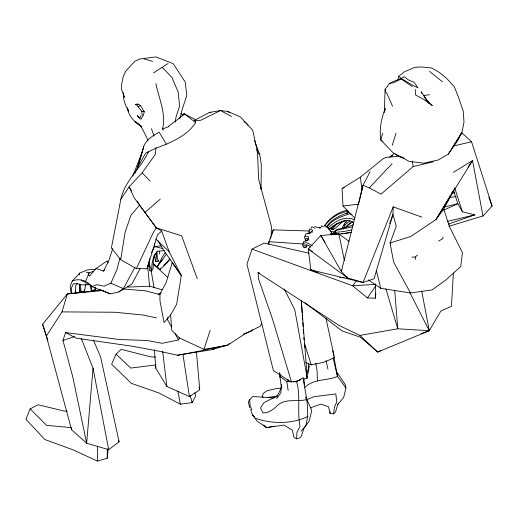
<?xml version="1.0" encoding="UTF-8"?>
<svg xmlns="http://www.w3.org/2000/svg" width="518" height="518" viewBox="0 0 518 518"><rect width="100%" height="100%" fill="white"/><g stroke="black" fill="none" stroke-linecap="round" stroke-linejoin="round"><path stroke-width="0.78" d="M412.399 86.72L401.21 78.95L401.21 78.425L398.556 76.36L404.493 71.808L414.614 67.34L421.186 66.958L431.546 67.981L439.29 72.352L446.762 78.503L454.305 86.733L458.585 97.475L463.228 111.137L464.011 122.106L461.823 132.731L457.789 140.404L448.297 154.124L438.202 160.01L423.769 163.17L409.201 161.428L393.259 152.888L380.814 140.015C379.182 129.209 381.28 118.616 385.211 108.547L384.926 110.949M108.152 449.52L107.226 458.288L97.378 461.091L97.442 446.529M351.301 232.394L340.19 233.994L336.221 233.903L334.939 232.951L334.945 231.099L336.117 230.368L352.13 226.975M107.226 458.288L107.278 448.698M261.078 189.102L261.279 164.381L259.738 154.681L254.513 140.611M290.967 381.941L273.394 370.61L246.956 264.186L252.02 249.139L352.635 285.787L367.424 297.947L375.343 298.232L375.511 283.793M84.356 289.873L84.33 291.556L81.158 291.854L80.206 291.239L79.351 285.412M331.494 227.868L332.414 229.034L331.475 229.098L331.488 227.765L331.475 229.098L333.819 229.403M271.238 235.314L271.413 226.418L258.599 179.111L257.53 152.169L252.732 130.232L240.456 116.984L227.674 111.435L220.493 110.528L209.408 112.419L194.211 120.513M401.21 78.425L412.069 84.952L418.026 87.866L414.037 82.304L408.411 79.921L404.15 76.645C399.721 79.947 394.094 80.426 389.517 83.482L385.107 89.323L384.33 112.613M303.147 243.492L303.839 241.304L306.319 241.045L307.524 240.365M421.736 217.094L393.194 206.831L392.955 214.426L374.035 278.768L363.066 282.478L310.852 269.943L308.236 248.996L320.797 235.489L338.895 233.987L349.106 241.375M79.248 292.243L79.727 284.097M75.395 293.285L75.796 285.386L77.318 283.644M305.724 397.066L311.791 410.444L309.058 421.218L303.917 428.464L301.113 436.791L299.184 438.209L296.613 438.85L296.969 432.323L300 426.411C297.092 411.752 300.751 396.451 296.659 381.753L303.095 377.596C305.244 393.35 310.373 409.867 305.801 425.543L301.1 431.241M453.412 273.044L451.443 306.384L440.863 311.001L429.299 330.691L377.693 352.078L360.431 337.218L342.165 330.944L304.953 302.693M308.981 365.695L308.773 368.648L306.662 372.869M81.313 338.532L93.033 368.207L86.655 443.22L108.702 449.656L119.108 441.854L100.589 356.883L93.318 339.944M196.439 351.936L199.76 389.776L189.413 396.587L166.874 386.473L155.769 368.13L155.905 366.608M155.957 147.565L155.335 154.422L142.172 172.798L129.124 186.823L120.869 199.177L111.402 247.934L120.681 259.712L136.37 268.596L147.054 268.803L157.491 234.919L161.661 231.054L156.268 227.81L139.614 205.167L137.283 201.088M287.801 381.507L288.04 379.176M375.343 298.232L375.841 293.57M158.89 260.023L158.074 261.344L155.795 261.467L157.213 251.094M310.263 407.906L320.765 404.131L328.587 406.779L329.972 413.351L333.553 413.908L334.479 406.934L336.778 401.832L335.819 393.926L314.277 396.639L306.488 399.76M163.338 130.238L162.581 128.95C166.343 113.461 158.825 98.543 155.892 83.599M329.972 413.351L330.199 411.758M398.012 79.882L398.556 76.36M155.413 253.36L153.347 260.178L153.14 268.343L151.58 270.972L149.572 270.694L148.912 263.073L149.637 258.495M175.239 122.073L176.081 116.822L179.584 106.151L178.276 92.23L171.905 77.402L162.173 67.269L153.555 72.896M120.681 259.712L125.136 232.181L131.06 215.015L139.614 205.167M171.691 327.382L167.547 319.697L167.929 317.417M443.007 237.102L442.735 238.668L438.578 241.097M324.527 225.997C330.212 218.318 338.39 212.853 347.882 211.266L347.623 212.633L346.626 213.61M85.787 284.635L84.33 291.556L82.271 291.401M323.459 226.787L321.788 225.783L320.778 227.35M142.916 150.136C143.79 141.226 152.007 136.079 159.168 132.194L166.401 144.172C177.538 139.232 189.005 133.281 195.616 122.572L194.684 119.205L183.838 113.824L182.867 114.977M75.11 293.033L75.563 290.928M306.675 245.804L306.08 247.306L306.054 245.836L307.006 244.625M359.052 202.493L363.008 185.243L370.111 171.698M333.896 356.896L336.616 371.82L345.234 384.531L345.92 387.943L343.667 397.487L337.639 404.636M307.698 240.488L308.475 237.341M90.365 285.055L90.967 289.581L91.783 290.54L95.079 289.847L95.649 287.555M119.923 258.288L116.867 269.833L110.871 283.21L104.079 286.137L96.924 284.693L91.88 286.603C87.497 280.672 79.053 277.881 72.255 281.073L70.176 286.396L71.089 293.7M147.054 268.803L148.815 262.16M79.332 274.618L79.74 273.083L87.225 269.936L95.94 269.166M143.162 115.915L144.282 111.746L140.456 105.517L137.956 104.124L135.295 104.507L137.956 104.124M382.66 133.236L380.814 140.015L382.672 141.42M268.156 243.997L273.226 229.862L309.499 230.996M143.622 146.821L137.639 167.288L134.648 173.666M179.526 337.768L178.47 339.95L162.166 343.324L147.39 340.501L119.509 339.51L65.553 332.569L62.989 340.462L72.902 377.434L86.655 443.22L71.562 429.739L46.361 336.111L62.005 311.888L67.334 293.946L100.136 290.119M338.021 403.528L335.535 412.011L333.553 413.908M142.69 150.887L137.639 167.288L145.636 153.134L155.458 148.388L166.401 144.172M270.454 238.772L271.147 236.545M271.84 234.317L273.226 229.862M392.204 145.428L395.959 133.307M120.869 199.177C124.819 180.484 140.902 168.324 148.672 151.398M112.717 248.64L108.838 260.541L103.503 271.141L96.186 268.428L89.523 276.068L88.882 275.188M161.661 231.054L169.159 251.657L181.319 275.582L176.619 304.331L170.629 314.944L171.756 330.29L179.312 337.865L203.962 349.313L210.217 330.193M346.995 213.966L347.882 211.266M334.939 232.951L334.945 231.099L337.108 229.506L351.923 225.537L353.224 224.689M389.691 223.569L392.955 214.426L396.257 226.256L390.08 243.033L393.667 262.25L410.509 292.994L432.109 289.892L445.927 279.934L460.729 266.543L462.451 252.642L449.728 227.24L443.725 209.233L454.778 188.092M140.721 115.773L140.015 117.728L138.623 117.567L137.38 115.449L139.659 118.622L141.045 119.192L142.243 116.913L141.79 111.221L136.098 104.371M79.183 274.501L79.74 273.083L72.255 281.073M132.802 176.094L142.625 150.88M393.194 206.831L363.066 282.478L347.649 277.952L308.236 248.996L312.348 251.508M67.295 411.15L64.122 411.059L38.131 404.765L30.154 408.903L25.9 419.295L44.937 439.581L73.161 449.864L97.378 461.091M85.612 281.255L89.148 272.856L93.434 271.341M319.723 228.205L319.943 227.7L320.383 228.024M88.235 274.967L89.148 272.856L86.156 272.112M155.497 357.116L150.699 356.831L121.199 349.352L116.084 354.118L111.635 364.206L131.332 383.339L158.715 392.877L180.381 404.208L192.113 402.622L195.5 396.458L195.014 392.45M311.778 232.213L312.522 230.529L311.985 229.811L309.783 229.001L309.078 230.465L309.097 233.249M310.949 228.211L312.063 226.748L314.944 228.27M136.37 268.596L152.687 233.832L156.268 227.81L134.285 197.967L129.124 186.823L131.455 190.896M341.997 270.085L341.323 271.523L347.649 277.952L346.801 276.599M170.053 259.026L166.492 263.338L159.861 269.651L156.96 266.446L157.873 265.799L161.953 257.64L165.1 252.849M134.965 267.23L123.362 288.63L118.693 291.997L110.088 293.848L91.88 286.603M140.223 268.356L131.889 284.123L118.693 291.997M151.36 252.654L154.707 246.568L154.481 243.421M261.797 323.446L260.269 326.217L244.749 333.987L227.111 345.532L203.962 349.313M342.404 227.441L344.761 223.116L347.429 220.59M252.324 329.616L251.508 331.002L243.499 334.11M446.989 201.068L435.968 219.535L410.845 236.448L390.08 243.033M447.805 199.695L448.62 198.329M449.436 196.963L450.66 194.91M451.884 192.858L452.7 191.492M343.24 228.341L345.61 224.423L349.98 220.739M274.449 397.96L252.765 396.51L249.702 399.676L248.323 401.936L249.695 407.679M344.017 225.421L344.748 224.255M452.428 147.559L461.823 132.731L448.297 154.124M276.113 397.267L278.613 393.44L281.514 387.496L281.475 384.524M159.861 269.651L160.612 268.551M367.424 297.947L375.485 286.208M468.019 167.1L472.533 160.58L482.977 215.974L448.899 226.301M276.741 398.562L280.944 392.592L281.125 385.405L279.293 372.571M307.135 374.3L308.469 372.416L308.929 365.617L308.339 363.409M308.061 233.644L308.501 233.035L310.716 233.074M324.326 225.958C329.875 217.994 337.976 211.778 347.733 210.191M157.873 265.799L166.058 254.668M356.403 280.775L352.635 285.787L375.22 284.35M443.725 209.233L435.968 219.535L472.533 160.58L453.392 172.345M179.247 118.641L180.219 117.379L182.323 108.903L186.784 95.752L185.25 82.077L173.219 63.675L155.937 56.909L139.802 59.013L134.725 61.37L125.57 71.309L123.148 76.949L121.672 84.117L121.568 89.336L124.326 97.326L123.614 94.444M337.231 223.29L332.841 228.639L333.048 229.506C337.71 227.525 340.281 222.293 345.13 220.377M326.774 226.521C331.805 218.725 340.695 215.482 348.815 212.127M156.96 266.446L162.283 259.816M46.361 336.111L42.618 324.268L67.334 293.946L103.192 290.462M345.532 227.635L348.122 224.559L350.718 222.552M169.645 259.466L163.694 265.352M103.503 271.141L104.513 269.956M170.629 314.944L164.038 322.546L159.965 300.738L159.945 294.049L166.051 282.783L172.3 262.49L181.319 275.582L163.397 249.922L158.061 240.889M345.83 227.655L347.714 225.511L352.667 221.801M326.735 227.02C332.271 219.522 341.304 216.569 349.747 213.759L351.987 214.607M305.711 240.572L308.132 240.028M482.977 215.974L492.1 206.047L471.548 141.738L462.367 133.262L460.8 133.463M325.058 242.23L320.797 235.489L341.323 271.523L363.008 185.243L369.302 187.911L392.035 163.72M345.577 222.934L346.309 222.177M329.273 224.054L325.848 227.285M327.875 228.108C334.447 221.341 345.04 215.482 354.435 219.729M195.616 122.572L184.343 113.733L180.245 117.521L168.46 126.282M145.15 212.289L160.224 199.139M433.352 161.797L413.189 166.55L381.002 194.14L369.302 187.911M310.062 232.705L311.111 231.656L312.263 232.245M354.526 217.845L342.974 206.009L342.087 188.526L360.36 177.162L383.074 158.812L385.981 157.394L397.999 156.306L403.982 157.977M389.672 157.168L394.599 153.224M329.312 228.956C334.634 224.203 341.213 220.804 348.413 220.299L352.454 222.015L353.483 222.941M411.978 257.142L415.151 257.019L417.599 255.109M304.655 387.535C313.422 378.619 326.793 381.015 337.49 376.385L345.92 387.943M306.17 246.898L305.115 247.675L304.26 247.669L303.632 246.173L304.331 244.917L308.87 245.487L310.703 247.073M227.376 345.033L229.28 343.661M96.659 268.078L107.226 260.865L108.139 262.749M390.63 156.786L392.618 155.51M390.63 156.85L392.612 155.588M328.891 229.837L337.529 223.77L345.616 220.461M162.173 67.269L168.072 63.52M277.667 395.681L263.785 402.79L260.541 407.957L262.937 412.904C269.211 413.157 273.964 408.89 278.172 404.791C286.564 398.187 297.008 402.156 306.546 399.572L305.86 397.649M138.351 106.617L140.456 105.517M381.131 350.278L377.693 352.078L359.926 335.411L339.096 325.466L258.048 272.675L258.573 278.995L272.228 318.266L291.64 382.375M401.21 78.95L393.661 82.705L389.517 83.482M252.02 249.139L264.212 243.059L309.039 253.192M65.553 332.569L76.392 338.202L132.368 346.244L159.317 351.275L177.473 355.238L212.283 349.611L215.19 348.264M443.855 210.062L457.834 203.678L453.626 190.773M342.087 188.526L344.256 187.587M123.064 288.953L145.739 290.889L158.333 294.205L161.169 292.974M274.611 426.159L266.511 427.596L257.025 421.063L252.454 414.886L251.23 411.415M307.919 416.42C291.77 424.3 271.995 424.002 255.283 418.272M162.581 128.95L169.095 126.502M421.108 333.709L429.299 330.691L421.691 291.077M448.148 224.184L474.851 214.847L462.393 211.823L457.834 203.678L444.489 206.98M62.989 340.462L74.482 336.616M212.283 349.611L226.619 345.26M293.201 381.947L301.003 379.817M303.347 379.176L307.252 378.114L301.334 300.77L302.143 312.768M314.743 226.418L316.835 227.383L320.616 227.784M127.117 286.83L128.678 286.415M447.435 221.393L474.851 214.847M453.826 145.946L471.548 141.738M224.223 345.72L197.41 351.534L177.473 355.238M351.968 229.96L344.088 231.442L335.133 232.394L336.221 233.903M351.314 232.284L346.73 233.223L341.491 233.579M306.015 362.652L311.176 364.821L323.53 362.406L334.447 357.757L325.997 318.363M183.838 113.824L184.343 113.733M359.926 335.411L397.759 328.794L429.299 330.691L409.803 292.495M324.89 225.712L327.48 227.143L329.642 230.245M263.578 424.948L266.511 427.596L284.065 425.103L292.366 430.218L293.978 437.386L296.613 438.85M267.618 397.435L277 396.121M448.996 197.552L456.151 196.575M164.329 250.472L157.226 251.424L153.801 255.983L152.065 263.377L151.58 270.972L148.912 263.073M158.333 294.205L160.619 293.9M155.899 364.892L130.782 368.078L116.084 354.118M429.577 94.736L423.679 95.467L421.05 91.79L422.351 93.745M342.974 206.009L358.948 204.137M161.137 245.81L154.707 246.568L163.002 248.627M451.961 192.936L454.37 192.735M281.85 388.131L276.606 388.545L267.133 390.676L263.397 393.279L262.186 396.186L263.17 397.312M309.486 233.806L305.911 233.644L305.413 235.975M128.076 287.076L149.883 286.221L162.134 289.789M194.399 120.506L200.693 120.286L220.493 110.528L231.54 116.472M92.392 286.694L89.083 284.693L82.122 284.881L76.897 283.663L73.349 283.845L71.484 287.904L71.788 292.728M62.005 311.888L114.99 312.25L142.871 315.009L156.455 317.871M279.733 376.204L286.771 381.462L296.659 381.753M330.452 231.643L335.288 231.799M339.465 277.609L344.289 277.771M303.283 244.017L268.797 241.686L268.946 244.03M71.173 427.635L46.588 425.356L30.154 408.903M209.408 112.419L210.994 112.574M314.05 270.39L310.852 269.943L318.175 272.669M368.421 279.888L380.704 288.312L410.509 292.994M141.79 111.221L144.282 111.746M258.048 272.675L259.563 273.051M144.036 58.916L152.616 61.389M156.268 227.81L181.643 235.826L197.254 278.665M402.887 157.537L396.775 155.406L395.681 154.234M308.767 239.238L306.339 238.345L305.529 239.141L306.119 240.43M304.241 247.19L303.354 246.827C300.977 243.518 304.972 242.094 307.867 243.104L312.373 245.921M308.346 236.784L304.849 236.007L304.37 237.289L305.639 240.281M99.799 289.426L110.088 293.848M110.871 283.21L123.362 288.63M334.104 234.887L331.734 233.229M81.145 280.024L89.083 284.693M227.674 111.435L229.714 112.723M243.946 121.73L246.659 123.446L248.025 125.408M153.393 263.798L154.72 264.666M335.923 234.486L332.899 233.068L333.702 232.692L336.344 234.453M429.616 71.387L442.404 81.766M141.77 126.787C134.738 122.41 128.574 116.259 127.324 107.744M141.79 126.774L135.386 121.626L141 126.25L147.008 138.028L147.928 140.948M253.58 415.857L252.454 414.886L254.798 417.003M153.309 263.876L158.527 268.454M264.827 426.023L266.511 427.596M153.309 263.908L167.845 277.564M155.737 239.005L169.159 251.657M142.172 172.798L150.09 181.06M327.428 227.221L330.063 230.07L331.928 233.391M180.996 113.332L183.003 115.592M259.738 154.681L257.53 152.169L256.675 149.903M424.52 97.002L428.962 103.309L432.31 105.588L426.69 100.259L423.679 95.467L428.962 103.309L423.569 99.236L415.701 95.098L415.151 89.336M175.078 333.663L178.47 339.95M118.389 440.449L119.108 441.854M284.278 289.063L294.716 309.563L307.252 378.114L306.87 375.809M392.514 106.209L387.354 94.347L385.437 91.485L385.107 89.323M251.761 409.816L250.045 405.406L249.702 399.676M330.613 233.113L331.397 235.127M488.843 197.151L492.1 206.047M151.437 128.665L154.086 136.085M127.855 109.058L128.561 111.208C125.382 105.497 122.792 99.32 123.53 92.683M454.694 187.956L462.393 211.823M42.618 324.268L47.844 340.41M304.435 343.259L311.176 364.821M385.884 288.772L397.759 328.794L394.697 290.132M75.311 290.779L75.984 293.11M199.106 387.438L199.54 388.999M190.274 395.648L192.113 402.622M376.418 270.681L380.704 288.312M279.83 373.381L280.711 377.098M326.055 360.651L327.92 369.069M333.1 357.893L337.49 376.385L336.616 371.82M338.895 233.987L344.392 260.522M154.61 255.322L155.795 261.467M177.81 390.941L180.381 404.208M415.151 257.019L415.611 259.395M93.033 368.207L108.702 449.656M315.786 363.299L317.068 370.402L317.404 380.704M151.075 270.312L154.073 287.846M332.841 350.608L333.631 355.322M156.792 253.367L158.074 261.344M412.322 161.059L413.189 166.55M286.771 381.462L288.157 390.514M182.938 354.286L189.413 396.587M360.36 177.162L361.998 189.97M91.226 286.046L91.783 290.54M81.158 291.854L80.361 284.395M162.633 351.139L166.874 386.473M260.794 187.574L260.975 189.122M71.38 428.133L71.562 429.739M148.342 264.018L148.601 266.33M147.598 265.43L149.65 286.998M250.848 409.265L250.984 410.722M303.878 378.703L304.416 384.874M154.416 349.637L155.769 368.13M302.253 314.374L302.635 319.975M302.797 322.377L303.069 326.379M303.283 329.584L303.554 333.586M303.826 337.587L303.995 339.989M304.319 344.794L304.48 347.196M159.505 250.977L159.583 254.073M167.508 318.078L167.547 319.697M95.047 287.587L95.079 289.847M79.422 286.92L79.5 292.566"/></g></svg>
